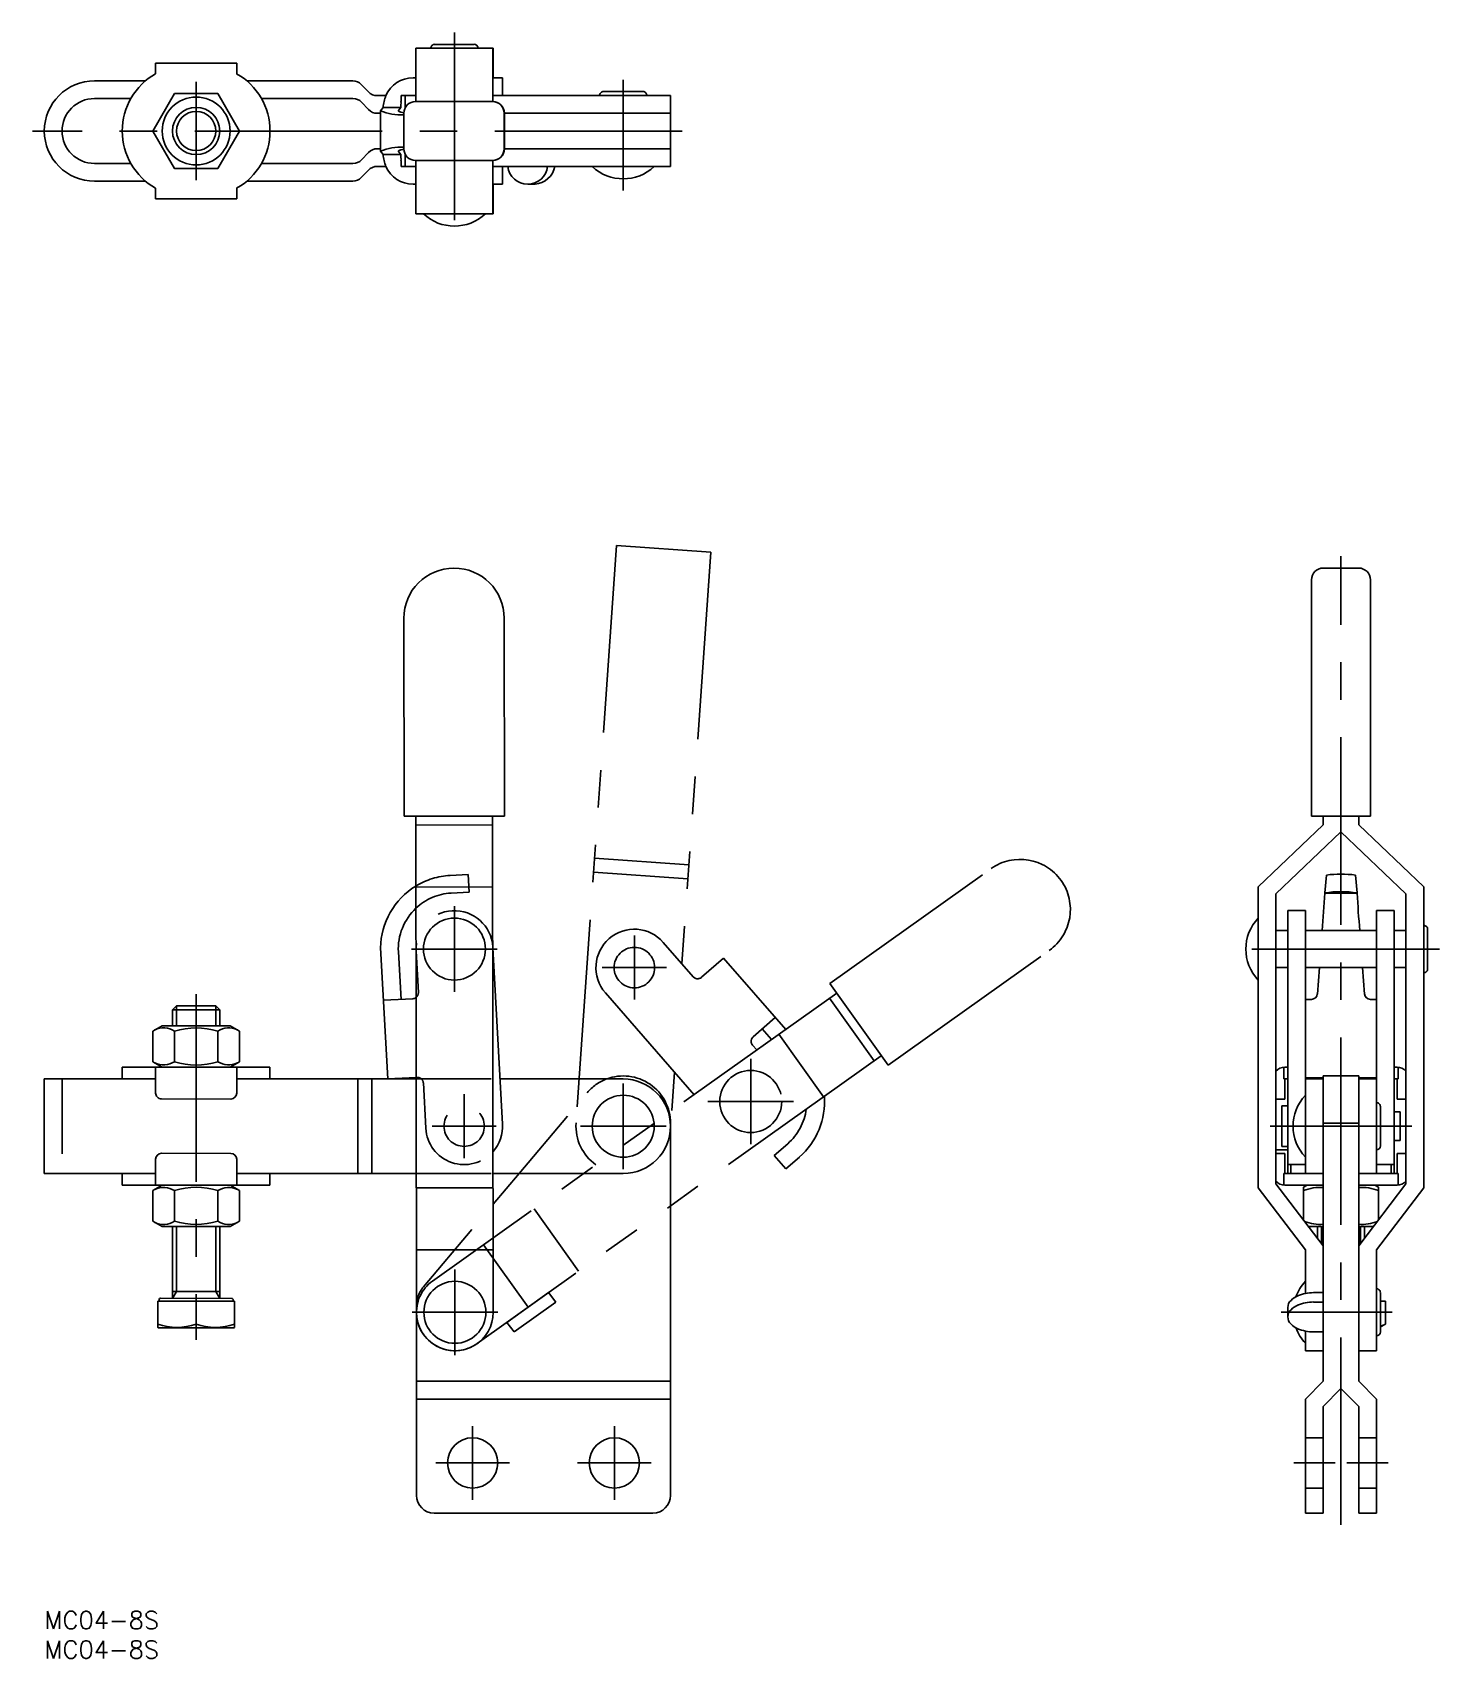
# Model space of a CAD drawing. Extents: x -71 to 167, y -59 to 217.
import ezdxf

# ---------------------------------------------------------------- set-up
doc = ezdxf.new("R2010")
doc.units = 0
for name, pattern in [('CENTER', [50.8, 31.75, -6.35, 6.35, -6.35]), ('DASHED', [19.05, 12.7, -6.35]), ('PHANTOM', [63.5, 31.75, -6.35, 6.35, -6.35, 6.35, -6.35])]:
    doc.linetypes.add(name, pattern=pattern)
doc.layers.get('0').update_dxf_attribs({"linetype": 'CONTINUOUS'})
doc.layers.add('CENTER', color=1, linetype='CENTER')
doc.styles.get("Standard").update_dxf_attribs({"font": 'txt.shx', "height": 3, "bigfont": 'bigfont.shx'})

msp = doc.modelspace()

# ---------------------------------------------------------------- linework, layer by layer
at = {"color": 7, "linetype": 'CONTINUOUS'}
for p, q in [((-6.59, 214), (-6.6, 205)), ((6.47, 214), (-6.59, 214)), ((3.25, 214.67), (-3.4, 214.67)), ((6.41, 214), (6.4, 205)), ((6.48, 209), (6.47, 214)), ((-50.66, 211.5), (-36.94, 211.5)), ((-50.66, 211.5), (-50.66, 209.7)), ((-36.94, 211.5), (-36.94, 209.7)), ((6.4, 205), (6.41, 211)), ((6.41, 211), (6.47, 211)), ((6.47, 211), (6.48, 209)), ((-52.37, 208.5), (-61, 208.5)), ((-17.25, 208.5), (-35.23, 208.5)), ((-14.65, 206.62), (-15.85, 207.88)), ((-7.08, 209), (-6.6, 209)), ((8.06, 209), (6.41, 209)), ((8.06, 206), (8.06, 209)), ((31.83, 206.67), (25.17, 206.67)), ((-61, 205.5), (-54.85, 205.5)), ((-32.75, 205.5), (-17.25, 205.5)), ((-15.8, 204.88), (-14.6, 203.62)), ((-11.67, 206), (-13.15, 206)), ((-12.14, 204), (-12.58, 203.39)), ((-12.14, 204), (-9.17, 204)), ((-9.57, 203.45), (-9.17, 204)), ((-6.6, 206), (-9.12, 206)), ((-9.12, 206), (-9.12, 204.99)), ((-8.39, 206), (-8.39, 203.98)), ((-6.65, 205), (6.39, 205)), ((6.4, 206), (36.5, 206)), ((36.5, 194), (36.5, 206)), ((-13.15, 203), (-12.58, 203)), ((-12.58, 203.39), (-12.58, 196.61)), ((-8.65, 203), (-8.65, 197)), ((8.35, 197), (8.35, 203)), ((8.39, 197), (8.39, 203)), ((8.39, 203), (36.5, 203)), ((-14.6, 196.38), (-15.8, 195.12)), ((-12.58, 197), (-13.15, 197)), ((-12.14, 196), (-12.58, 196.61)), ((-9.17, 196), (-12.14, 196)), ((-9.17, 196), (-9.57, 196.55)), ((-8.39, 196.02), (-8.39, 194)), ((36.5, 197), (8.39, 197)), ((-54.85, 194.5), (-61, 194.5)), ((-17.25, 194.5), (-32.75, 194.5)), ((-15.85, 192.12), (-14.65, 193.38)), ((-13.15, 194), (-11.67, 194)), ((-9.12, 195), (-9.12, 194)), ((-6.6, 194), (-9.12, 194)), ((-6.65, 195), (6.39, 195)), ((-6.6, 195), (-6.59, 186)), ((6.4, 195), (6.41, 186)), ((6.41, 189), (6.4, 195)), ((36.5, 194), (6.4, 194)), ((8.06, 191), (8.06, 194)), ((-61, 191.5), (-52.37, 191.5)), ((-50.66, 190.3), (-50.66, 188.5)), ((-36.94, 190.3), (-36.94, 188.5)), ((-35.23, 191.5), (-17.25, 191.5)), ((-7.08, 191), (-6.6, 191)), ((6.41, 191), (8.06, 191)), ((6.47, 186), (6.48, 191)), ((6.48, 191), (6.47, 189)), ((12.33, 191), (13.56, 191)), ((-36.94, 188.5), (-50.66, 188.5)), ((6.47, 189), (6.41, 189)), ((6.47, 186), (-6.59, 186)), ((145, 83.99), (145, 124)), ((153, 126), (147, 126)), ((155, 83.99), (155, 124)), ((-8.61, 83.99), (-8.65, 117.49)), ((8.39, 84.01), (8.35, 117.51)), ((-8.61, 83.99), (8.39, 84.01)), ((-6.61, 83.99), (-6.5, 0)), ((6.39, 84.01), (6.5, 0.01)), ((153, 84.01), (147, 84.01)), ((147, 84.01), (153, 84.01)), ((147, 82.51), (147, 84.01)), ((153, 82.51), (153, 84.01)), ((-6.61, 82.49), (6.39, 82.51)), ((147, 82.51), (136, 72.01)), ((139, 70.86), (150, 81.36)), ((139, 70.84), (150, 81.34)), ((150, 81.36), (161, 70.86)), ((150, 81.34), (150, 81.36)), ((150, 81.34), (161, 70.84)), ((164, 72.01), (153, 82.51)), ((6.41, 72.01), (-6.59, 71.99)), ((136, 72.01), (136, 21.08)), ((147.27, 71), (147.53, 74.03)), ((152.73, 71), (152.47, 74.03)), ((164, 21.08), (164, 72.01)), ((139, 21.73), (139, 70.86)), ((147.27, 71), (147.27, 70.98)), ((152.73, 70.98), (147.27, 70.98)), ((152.73, 71), (152.73, 70.98)), ((161, 70.86), (161, 21.73)), ((141, 23.51), (141, 68)), ((144, 68), (141, 68)), ((144, 23.51), (144, 68)), ((156, 68), (156, 23.51)), ((159, 68), (156, 68)), ((159, 68), (159, 23.51)), ((141, 64.65), (139, 64.65)), ((156, 64.65), (144, 64.65)), ((161, 64.65), (159, 64.65)), ((164.67, 58.17), (164.67, 64.82)), ((-11.36, 39.51), (-12.58, 61.68)), ((-9.12, 52.98), (-9.57, 61.02)), ((6.42, 61.68), (8.06, 31.86)), ((139, 58.35), (141, 58.35)), ((144, 58.35), (156, 58.35)), ((146, 53.89), (146.34, 58.35)), ((153.66, 58.35), (154, 53.89)), ((159, 58.35), (161, 58.35)), ((-12.09, 52.82), (-7.13, 53.09)), ((145, 52.98), (144, 52.98)), ((156, 52.98), (154.99, 52.98)), ((-47.12, 51.86), (-47.8, 51.19)), ((-47.8, 51.19), (-47.8, 48.51)), ((-47.8, 51.19), (-39.8, 51.19)), ((-40.47, 51.86), (-47.12, 51.86)), ((-39.8, 51.19), (-40.47, 51.86)), ((-39.8, 51.19), (-39.8, 48.51)), ((-49.55, 48.52), (-51.13, 47.6)), ((-51.13, 47.6), (-51.13, 42.43)), ((-49.55, 48.52), (-38.05, 48.51)), ((-47.46, 42.43), (-47.46, 47.6)), ((-40.13, 47.6), (-40.13, 42.43)), ((-36.46, 47.6), (-38.05, 48.51)), ((-36.46, 47.6), (-36.47, 42.43)), ((-31.3, 41.51), (-56.3, 41.52)), ((-56.3, 41.52), (-56.3, 39.52)), ((-51.13, 42.43), (-49.55, 41.52)), ((-50.66, 37.12), (-50.66, 41.52)), ((-38.05, 41.51), (-36.47, 42.43)), ((-36.94, 41.51), (-36.94, 37.11)), ((-31.3, 39.51), (-31.3, 41.51)), ((140.3, 39.51), (140.3, 41.5)), ((140.5, 41.51), (141, 41.51)), ((159.5, 41.51), (159, 41.51)), ((159.7, 39.51), (159.7, 41.5)), ((-69.5, 39.52), (-69.5, 23.52)), ((-69.5, 39.52), (-50.66, 39.52)), ((-6.55, 39.51), (-36.94, 39.51)), ((-16.45, 23.51), (-16.44, 39.51)), ((-14.06, 39.51), (-14.06, 23.51)), ((-11.36, 39.51), (-6.55, 39.77)), ((7.64, 39.5), (28.5, 39.5)), ((140.3, 39.51), (141, 39.51)), ((140.5, 36.11), (140.5, 39.51)), ((147, 39.67), (144, 39.67)), ((144, 39.5), (147, 39.5)), ((147, -11.68), (147, 40.02)), ((153, 40.02), (147, 40.02)), ((153, 40.02), (153, -11.68)), ((156, 39.67), (153, 39.67)), ((153, 39.5), (156, 39.5)), ((159.7, 39.51), (159, 39.51)), ((159.5, 36.11), (159.5, 39.51)), ((-49.66, 36.12), (-37.94, 36.11)), ((139, 36.11), (140.5, 36.11)), ((161, 36.11), (159.5, 36.11)), ((140, 28.08), (140, 34.93)), ((141, 34.93), (140, 34.93)), ((156.67, 28.17), (156.67, 34.83)), ((160, 33.93), (159, 33.93)), ((160, 33.93), (160, 29.08)), ((36.5, -31), (36.5, 32.02)), ((147, 32.02), (153, 32.02)), ((140, 28.08), (141, 28.08)), ((159, 29.08), (160, 29.08)), ((-50.66, 25.92), (-50.66, 21.52)), ((-37.94, 26.91), (-49.66, 26.92)), ((-36.94, 25.91), (-36.94, 21.51)), ((139, 27.51), (141, 27.51)), ((139, 26.91), (140.5, 26.91)), ((140.5, 26.91), (140.5, 23.51)), ((141, 25.01), (144, 25.01)), ((141.5, 25.01), (141.5, 23.51)), ((156, 25.01), (159, 25.01)), ((158.5, 23.51), (158.5, 25.01)), ((161, 26.91), (159.5, 26.91)), ((159.5, 26.91), (159.5, 23.51)), ((-69.5, 23.52), (-50.66, 23.52)), ((-56.3, 23.52), (-56.3, 21.52)), ((-36.94, 23.51), (-6.53, 23.51)), ((-31.3, 21.51), (-31.3, 23.51)), ((6.47, 23.5), (28.5, 23.5)), ((6.48, 18.3), (10.86, 23.5)), ((140.3, 23.51), (147, 23.51)), ((140.3, 21.52), (140.3, 23.51)), ((159.7, 23.51), (153, 23.51)), ((159.7, 21.52), (159.7, 23.51)), ((-56.3, 21.52), (-31.3, 21.51)), ((-51.13, 20.6), (-51.14, 15.43)), ((-49.55, 21.52), (-51.13, 20.6)), ((-47.47, 15.43), (-47.47, 20.6)), ((-40.14, 20.6), (-40.14, 15.43)), ((-36.47, 20.6), (-38.05, 21.51)), ((-36.47, 20.6), (-36.47, 15.43)), ((6.47, 21.1), (-6.53, 21.08)), ((136, 21.1), (144, 10.6)), ((136, 21.08), (144, 10.58)), ((147, 11.23), (139, 21.73)), ((140.5, 21.51), (147, 21.51)), ((144.25, 21.51), (143.65, 21.17)), ((143.65, 21.17), (143.65, 15.63)), ((161, 21.73), (153, 11.23)), ((159.5, 21.51), (153, 21.51)), ((156.35, 21.17), (155.75, 21.51)), ((156, 10.6), (164, 21.1)), ((156, 10.58), (164, 21.08)), ((156.35, 21.17), (156.35, 15.63)), ((-51.14, 15.43), (-49.55, 14.52)), ((-49.55, 14.52), (-38.05, 14.51)), ((-47.8, 14.51), (-47.81, 2.36)), ((-39.8, 14.51), (-39.81, 2.36)), ((-38.05, 14.51), (-36.47, 15.43)), ((147, 14.51), (144.5, 14.51)), ((146, 14.51), (146, 12.55)), ((155.5, 14.51), (153, 14.51)), ((154, 12.55), (154, 14.51)), ((6.49, 10.6), (-6.51, 10.58)), ((144, 10.6), (144, 3.2)), ((156, -6.5), (156, 10.6)), ((-39.81, 3.53), (-47.81, 3.54)), ((8.79, -1.72), (15.87, 3.33)), ((17.1, 1.74), (15.87, 3.33)), ((147, 3.33), (145.35, 3.33)), ((156.67, -3.33), (156.67, 3.32)), ((-50.31, 1.87), (-37.31, 1.86)), ((-50.31, -2.58), (-50.31, 1.87)), ((-50.06, 2.17), (-50.06, 1.87)), ((-49.86, 2.37), (-37.76, 2.36)), ((-43.81, -2), (-43.81, 1.86)), ((-37.56, 1.86), (-37.56, 2.16)), ((-37.31, -2.58), (-37.31, 1.86)), ((10.02, -3.3), (17.1, 1.74)), ((141, 0.8), (141, -0.78)), ((147, 1.74), (145.35, 1.74)), ((156.67, 1.86), (157.51, 1.86)), ((157.51, -2), (157.51, 1.86)), ((-50.31, -2.58), (-50.21, -2.63)), ((-37.41, -2.64), (-50.21, -2.63)), ((-37.41, -2.64), (-37.31, -2.58)), ((-6.5, -31), (-6.5, 0)), ((8.79, -1.72), (10.02, -3.3)), ((156.67, -2.48), (157.51, -2)), ((144, -6.5), (144, -3.15)), ((145.35, -3.3), (147, -3.3)), ((144, -6.5), (147, -6.5)), ((153, -6.5), (156, -6.5)), ((36.5, -11.68), (-6.5, -11.68)), ((144, -14.68), (147, -11.68)), ((150, -12.92), (147, -15.92)), ((153, -15.92), (150, -12.92)), ((153, -11.68), (156, -14.68)), ((36.5, -14.68), (-6.5, -14.68)), ((144, -34), (144, -14.68)), ((147, -15.92), (147, -34)), ((153, -15.92), (153, -34)), ((156, -34), (156, -14.68)), ((33.5, -34), (-3.5, -34)), ((147, -34), (144, -34)), ((156, -34), (153, -34))]:
    msp.add_line(p, q, dxfattribs=at)
at = {"color": 3, "linetype": 'PHANTOM'}
for p, q in [((27.36, 129.82), (20.52, 32.06)), ((43.32, 128.7), (27.36, 129.82)), ((43.32, 128.7), (38.44, 59)), ((39.45, 73.4), (23.49, 74.51)), ((23.65, 76.89), (39.62, 75.78)), ((63.47, 55.67), (90.76, 75.11)), ((30.38, 52.94), (30.38, 63.79)), ((35.28, 62.63), (40.34, 56.82)), ((73.34, 41.83), (100.62, 61.27)), ((35.8, 58.36), (24.95, 58.36)), ((41.75, 56.72), (45.5, 59.98)), ((45.5, 59.98), (56, 47.89)), ((63.47, 55.67), (73.34, 41.83)), ((64.64, 54.04), (-3.77, 5.29)), ((40.48, 36.83), (25.47, 54.1)), ((63.41, 53.17), (70.96, 42.58)), ((54.24, 49.92), (50.49, 46.66)), ((52, 47.97), (53.57, 46.16)), ((62.41, 36.49), (54.86, 47.08)), ((50.39, 45.25), (51.12, 44.41)), ((72.18, 43.45), (3.77, -5.29)), ((50.08, 28.44), (50.08, 42.94)), ((37.16, 40.65), (36.7, 34.14)), ((42.83, 35.69), (57.33, 35.69)), ((54.03, 26.53), (56.35, 28.55)), ((54.03, 26.53), (56, 24.27)), ((56, 24.27), (58.31, 26.28)), ((20.95, 6.95), (13.4, 17.53)), ((12.4, 0.85), (4.85, 11.44))]:
    msp.add_line(p, q, dxfattribs=at)
at = {"color": 3, "linetype": 'DASHED'}
for p, q in [((2.26, 74.15), (-0.8, 73.98)), ((2.26, 74.15), (2.43, 71.15)), ((2.43, 71.15), (-0.64, 70.98)), ((-6.18, 54.14), (-6.57, 61.14)), ((6.41, 61.86), (6.42, 61.68)), ((-66.5, 39.52), (-66.5, 23.52)), ((-6.39, 39.78), (-6.55, 39.77)), ((-6.55, 39.51), (7.64, 39.5)), ((-4.92, 31.15), (-5.34, 38.84)), ((10.86, 23.5), (22.38, 37.17)), ((-6.53, 23.51), (6.47, 23.5)), ((-5.32, 4.29), (6.48, 18.3)), ((-6.5, 0), (-6.5, 1.07)), ((-6.5, 0), (-6.5, -0.01)), ((144, -21.25), (147, -21.25)), ((153, -21.25), (156, -21.25)), ((144, -29.75), (147, -29.75)), ((153, -29.75), (156, -29.75))]:
    msp.add_line(p, q, dxfattribs=at)
at = {"color": 3, "linetype": 'CONTINUOUS'}
for p, q in [((-47.12, 51.86), (-47.12, 48.51)), ((-40.47, 51.86), (-40.47, 48.51)), ((-47.13, 14.51), (-47.13, 3.54)), ((-40.48, 14.51), (-40.48, 3.54)), ((146.68, 14.51), (146.68, 11.66)), ((153.32, 11.66), (153.32, 14.51)), ((-47.81, 2.36), (-47.13, 3.54)), ((-39.81, 2.36), (-40.48, 3.54))]:
    msp.add_line(p, q, dxfattribs=at)
at = {"color": 7, "linetype": 'CONTINUOUS'}
msp.add_lwpolyline([(-47.46, 206.35), (-51.13, 200), (-47.46, 193.65), (-40.13, 193.65), (-36.46, 200), (-40.13, 206.35)], close=True, dxfattribs=at)
for centre, radius in [((-43.8, 200), 5.75), ((-43.8, 200), 4), ((-0.08, 61.5), 5.25), ((28.5, 31.5), 5.25), ((0, 0), 5.25), ((3, -25.5), 4.25), ((27, -25.5), 4.25)]:
    msp.add_circle(centre, radius, dxfattribs=at)
at = {"color": 3, "linetype": 'CONTINUOUS'}
msp.add_circle((-43.8, 200), 3.32, dxfattribs=at)
at = {"color": 3, "linetype": 'PHANTOM'}
for centre, radius in [((30.38, 58.36), 3.43), ((50.08, 35.69), 5.25)]:
    msp.add_circle(centre, radius, dxfattribs=at)
at = {"color": 3, "linetype": 'DASHED'}
msp.add_circle((1.57, 31.51), 3.42, dxfattribs=at)
at = {"color": 7, "linetype": 'CONTINUOUS'}
for centre, radius, start, end in [((-3.4, 214), 0.675, 89.9998, 180.0001), ((3.25, 214), 0.675, 359.9999, 89.9998), ((-45.14, 200), 11.16, 119.6392, 240.3608), ((-42.46, 200), 11.16, 299.6391, 60.3609), ((-61, 200), 8.5, 90, 270), ((-17.3, 206.5), 2, 43.6468, 88.5679), ((-13.2, 208), 2, 223.6064, 271.3916), ((-7.1, 204.01), 4.99, 89.8738, 156.4796), ((25.17, 206), 0.675, 89.9999, 180.0001), ((31.83, 206), 0.675, 359.9999, 90.0001), ((-61, 200), 5.5, 90, 270), ((-17.25, 203.5), 2, 43.6469, 89.9999), ((-5.58, 203.52), 6.58, 167.0269, 175.8137), ((-7.08, 204), 5.01, 156.454, 168.5229), ((-14.59, 204.77), 5.47, 351.9074, 2.2695), ((-6.65, 203), 2, 90, 180), ((6.35, 203), 2, 360, 90), ((6.39, 203), 2, 0, 90), ((-13.15, 205), 2, 223.6469, 269.9999), ((-9.02, 212.46), 9.74, 248.5862, 272.1895), ((-9.52, 203.42), 0.0616, 143.3073, 216.695), ((-9.37, 203.54), 0.258, 219.6203, 246.5911), ((-9.05, 204.17), 0.957, 244.1935, 251.458), ((-8.58, 205.6), 2.47, 251.5686, 257.207), ((-7.66, 209.68), 6.65, 257.2603, 261.4458), ((-13.15, 195), 2, 90, 136.3531), ((-9.02, 187.54), 9.74, 87.8105, 111.4138), ((-5.58, 196.48), 6.58, 184.1863, 192.9731), ((-9.52, 196.58), 0.0616, 143.305, 216.6927), ((-9.37, 196.46), 0.258, 113.4089, 140.3797), ((-9.05, 195.83), 0.957, 108.542, 115.8065), ((-8.58, 194.4), 2.47, 102.793, 108.4314), ((-14.65, 195.22), 5.53, 357.712, 8.0565), ((-7.66, 190.32), 6.65, 98.5542, 102.7397), ((-6.65, 197), 2, 180, 270), ((6.35, 197), 2, 270, 0), ((6.39, 197), 2, 270, 0), ((-17.25, 196.5), 2, 270.0001, 316.3531), ((-13.2, 192), 2, 88.6084, 136.3936), ((-7.08, 196), 5.01, 191.4771, 203.546), ((-7.1, 195.99), 4.99, 203.5204, 270.1262), ((12.33, 194.39), 3.39, 186.6099, 353.3901), ((13.26, 194.73), 3.74, 274.6451, 348.745), ((28.5, 199.51), 7.61, 226.3972, 313.6028), ((-17.3, 193.5), 2, 271.4321, 316.3532), ((-0.08, 191.51), 7.61, 226.3972, 313.6028), ((-0.15, 117.5), 8.5, 0.0733, 180.0733), ((147, 124), 2, 90, 180), ((153, 124), 2, 0, 90), ((146.5, -306.81), 390.82, 89.9266, 90.2198), ((146.5, 474.81), 390.82, 269.7802, 270.0734), ((153.5, -306.81), 390.82, 89.7802, 90.0734), ((153.5, 474.81), 390.82, 269.9266, 270.2198), ((-0.08, 61.5), 12.5, 121.4054, 179.1733), ((150, 53.94), 20.24, 83.0031, 96.9969), ((-251.06, 96.02), 399.12, 355.4913, 356.4028), ((150, 55.3), 15.93, 80.1349, 99.8651), ((551.07, 96.03), 399.13, 183.5972, 184.5086), ((-0.08, 61.5), 9.5, 133.2469, 182.9039), ((141.51, 61.5), 7.61, 136.3972, 223.6028), ((164.02, 64.84), 0.653, 358.902, 91.9607), ((164.02, 58.16), 0.653, 268.0379, 1.0995), ((-7.18, 54.09), 1, 273.1459, 307.9066), ((145, 53.98), 0.999, 269.9616, 355.0566), ((155, 53.98), 0.999, 184.9434, 269.5022), ((-49.3, 44.83), 3.32, 56.4879, 116.4879), ((-43.8, 35.83), 12.33, 72.6869, 107.2909), ((-38.3, 44.83), 3.32, 63.4898, 123.4897), ((-49.3, 45.2), 3.32, 243.4897, 303.4898), ((-43.8, 54.2), 12.33, 252.6869, 287.2909), ((-38.3, 45.2), 3.32, 236.488, 296.488), ((140.5, 39.51), 2, 90, 138.5904), ((159.5, 39.51), 2, 41.4096, 90), ((28.5, 32.02), 8, 0, 110.7607), ((28.5, 31.5), 8, 269.9889, 89.9889), ((-49.66, 37.12), 1, 179.9889, 269.9889), ((-37.94, 37.11), 1, 269.9889, 359.9889), ((149.51, 31.5), 7.61, 136.3972, 223.6028), ((156.02, 34.84), 0.653, 358.9014, 91.9613), ((1.57, 31.51), 6.5, 318.86, 3.1461), ((156, 28.17), 0.675, 270.0001, 360), ((-49.66, 25.92), 1, 89.9889, 179.9889), ((-37.94, 25.91), 1, 359.9889, 89.9889), ((140.5, 23.51), 2, 221.4096, 270), ((159.5, 23.51), 2, 270, 318.5904), ((-49.3, 17.83), 3.32, 56.4879, 116.4879), ((-43.8, 8.83), 12.33, 72.6868, 107.291), ((-38.3, 17.83), 3.32, 63.4901, 123.4899), ((146.51, 13.41), 7.74, 86.3837, 111.6977), ((153.49, 13.41), 7.74, 68.3023, 93.6163), ((-49.3, 18.2), 3.32, 243.4898, 303.4899), ((-43.8, 27.2), 12.33, 252.6868, 287.2909), ((-38.3, 18.2), 3.32, 236.488, 296.488), ((146.5, 22.22), 7.34, 248.7868, 273.8762), ((153.5, 22.22), 7.34, 266.1238, 291.2132), ((144.11, -0.54), 3.63, 113.3763, 135.0275), ((149.51, 0), 7.61, 136.3972, 159.6715), ((145.27, -3.28), 6.61, 89.3911, 113.2001), ((156.02, 3.34), 0.653, 358.9013, 91.9614), ((-49.86, 2.17), 0.2, 89.9889, 179.9886), ((-37.76, 2.16), 0.2, 359.9886, 89.9889), ((0, 0), 6.5, 180.0733, 0.0733), ((142.65, 0.8), 1.65, 132.0139, 180.0259), ((142.65, -0.78), 1.65, 132.0139, 227.9861), ((144.11, -2.12), 3.63, 113.3763, 135.0275), ((145.27, -4.86), 6.61, 89.3911, 113.2001), ((-47.05, 6.98), 9.55, 250.0907, 289.887), ((-40.55, 6.98), 9.55, 250.0907, 289.887), ((144.11, 0.56), 3.63, 224.9725, 246.6237), ((149.51, 0), 7.61, 200.1538, 223.6028), ((155.63, 0.84), 3.4, 287.934, 296.4795), ((145.27, 3.3), 6.61, 246.7999, 270.6089), ((156, -3.33), 0.675, 270, 0), ((-3.5, -31), 3, 180, 270), ((33.5, -31), 3, 270, 0)]:
    msp.add_arc(centre, radius, start, end, dxfattribs=at)
at = {"color": 3, "linetype": 'PHANTOM'}
for centre, radius, start, end in [((95.69, 68.19), 8.5, 305.4743, 125.4743), ((30.38, 58.36), 6.5, 40.9938, 220.9938), ((41.09, 57.47), 1, 220.9938, 310.9938), ((51.15, 45.9), 1, 130.9938, 220.9938), ((50.08, 35.69), 12.5, 311.1571, 4.1422), ((50.08, 35.69), 9.5, 311.2308, 352.3008), ((28.5, 31.5), 8, 176, 234.5399), ((0, 0), 6.5, 125.4743, 305.4743)]:
    msp.add_arc(centre, radius, start, end, dxfattribs=at)
at = {"color": 3, "linetype": 'DASHED'}
for centre, radius, start, end in [((-0.08, 61.5), 12.5, 93.3093, 121.4055), ((-0.08, 61.5), 9.5, 93.3832, 133.2467), ((-0.08, 61.5), 6.5, 3.1461, 183.1461), ((-7.18, 54.09), 1, 307.9066, 3.1461), ((-6.34, 38.78), 1, 3.1461, 93.1467), ((28.5, 32.02), 8, 110.7607, 139.886), ((1.57, 31.51), 6.5, 183.1461, 318.86), ((-1.5, 1.07), 5, 139.886, 180)]:
    msp.add_arc(centre, radius, start, end, dxfattribs=at)
at = {"layer": 'CENTER', "color": 1, "linetype": 'CENTER'}
for p, q in [((-0.08, 216.67), (-0.08, 181.9)), ((-43.8, 191.65), (-43.8, 208.35)), ((28.5, 208.67), (28.5, 189.9)), ((38.5, 200), (-71.5, 200)), ((150, -36), (150, 128)), ((-0.08, 54.25), (-0.08, 68.75)), ((7.17, 61.5), (-7.33, 61.5)), ((166.67, 61.5), (131.9, 61.5)), ((-43.8, 53.86), (-43.81, -4.64)), ((28.5, 24.25), (28.5, 38.75)), ((1.57, 26.08), (1.57, 36.93)), ((7, 31.51), (-3.85, 31.51)), ((21.25, 31.5), (35.75, 31.5)), ((138, 31.51), (162, 31.51)), ((158.67, 31.5), (139.9, 31.5)), ((0, -7.25), (0, 7.25)), ((7.25, 0), (-7.25, 0)), ((139.9, 0), (158.67, 0)), ((3, -31.75), (3, -19.25)), ((27, -31.75), (27, -19.25)), ((9.25, -25.5), (-3.25, -25.5)), ((20.75, -25.5), (33.25, -25.5)), ((142, -25.5), (149, -25.5)), ((151, -25.5), (158, -25.5))]:
    msp.add_line(p, q, dxfattribs=at)

# ---------------------------------------------------------------- texts
at = {"color": 7, "linetype": 'CONTINUOUS'}
for p in [(-69.49, -53.61), (-69.49, -58.61)]:
    msp.add_text('MC04-8S', height=3, dxfattribs=at).set_placement(p)

doc.saveas('drawing.dxf')
